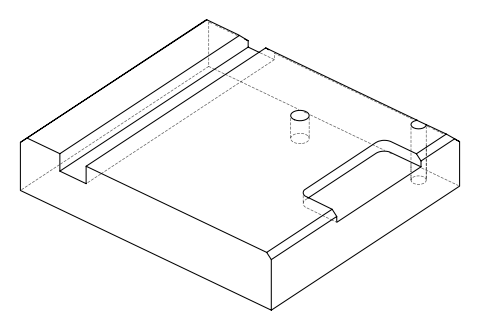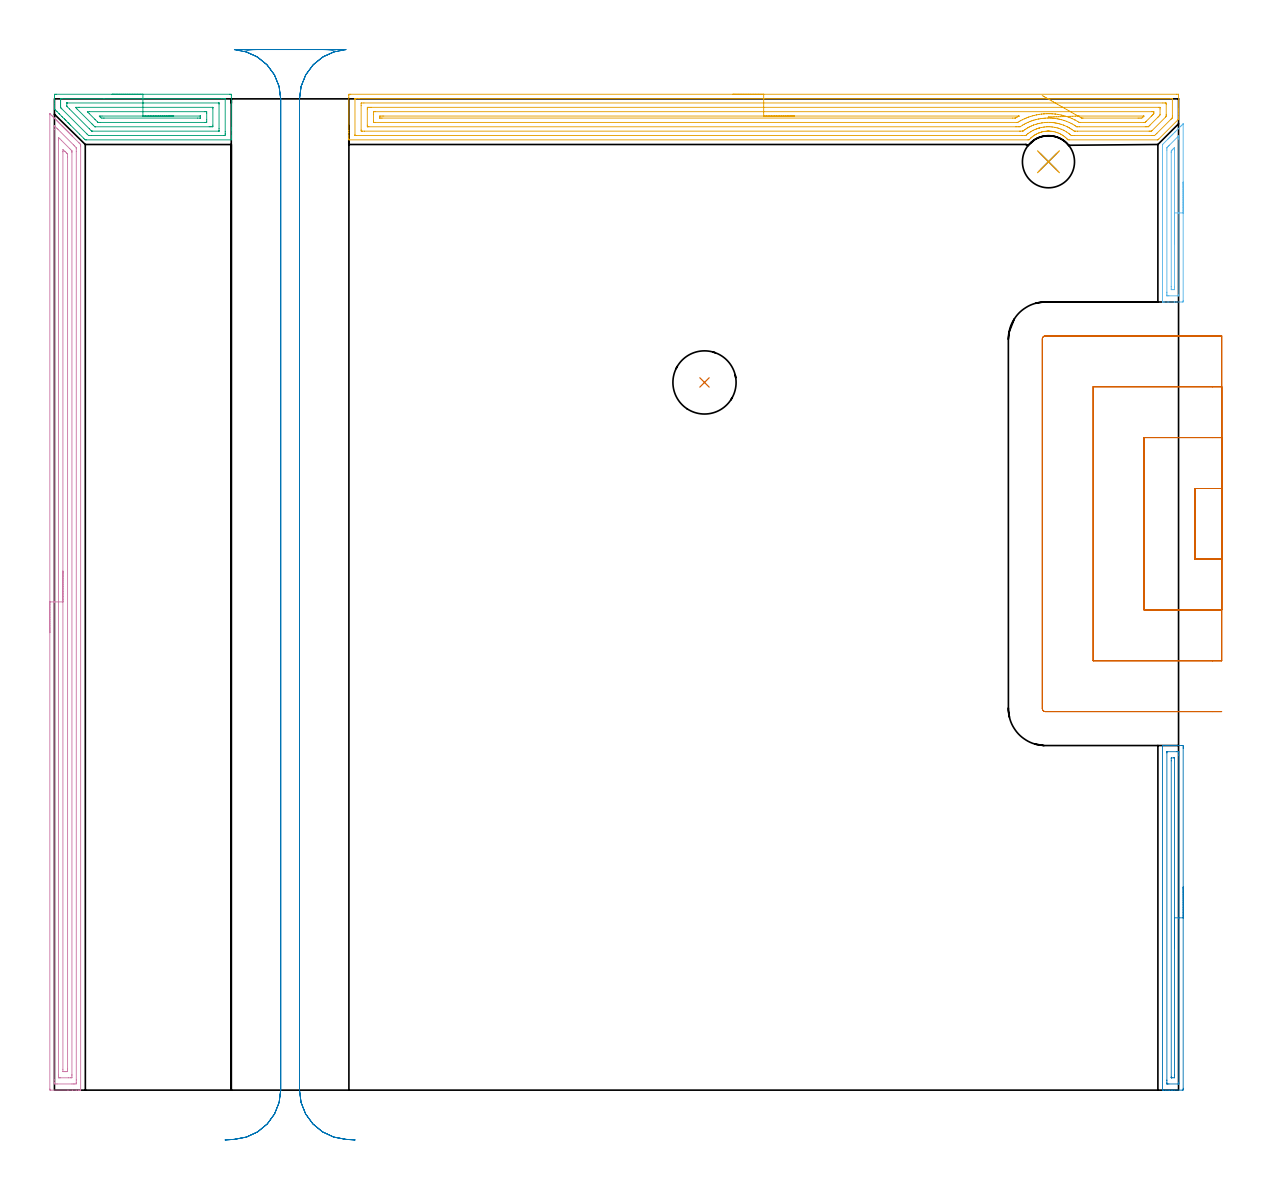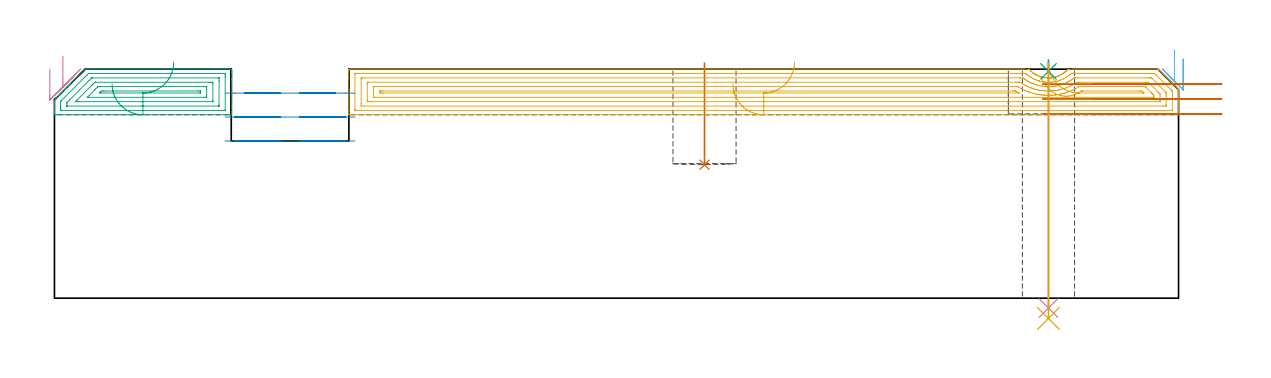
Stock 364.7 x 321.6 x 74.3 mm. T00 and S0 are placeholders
(PLAN: 11 operations, 6 tool changes, 42.1 min)
(1 INDEXABLE_INSERT_DRILL_BLIND_HOLE_FROM_SOLID | STEP1POCKET | NXT0302_012 | 0.13 min | 10138 mm3)
(2 AREA_MILL | FG_CHAMFER_SURFACE | UGT0205_001 | 2.86 min | 2604 mm3)
(3 AREA_MILL_1 | FG_CHAMFER_SURFACE_1 | UGT0205_001 | 2.8 min | 7072 mm3)
(4 AREA_MILL_2 | FG_CHAMFER_SURFACE_2 | UGT0205_001 | 10.2 min | 15508 mm3)
(5 AREA_MILL_3 | FG_CHAMFER_SURFACE_3 | UGT0205_001 | 13.09 min | 30272 mm3)
(6 AREA_MILL_4 | FG_CHAMFER_SURFACE_4 | UGT0205_001 | 1.49 min | 1295 mm3)
(7 MILL_SLOT | SLOT_PARTIAL_RECTANGULAR | UGT0201_105 | Follow Part, ap 5.5, ae 75% | 6.11 min | 114107 mm3)
(8 MILL_RECTANGULAR_SLOT | SLOT_RECTANGULAR | UGT0201_004 | Follow Part, ap 8, ae 75% | 4.72 min | 283943 mm3)
(9 SPOT_DRILL | STEP1HOLE | NXT0321_9005460120000 | 0.03 min | 2 mm3)
(10 DRILL_THROUGH_HOLE_INTO_CENTER | STEP1HOLE | NXT0301_065 | 0.32 min | 5129 mm3)
(11 DRILL_TO_ENLARGE_THROUGH_HOLE | STEP1HOLE | UGT0301_292 | 0.33 min | 11466 mm3)
(TOOL NXT0302_012 | Index. Insert Drill 20.5mm [880-D2050L25-03] | D20.5 PA176 FL62 Z2)
(TOOL UGT0205_001 | Chamfer Mill 20 x 3 x 45 deg. | D20 FL50 Z2)
(TOOL UGT0201_105 | End Mill 22 mm | D22 FL25 Z2)
(TOOL UGT0201_004 | End Mill 32 mm | D32 FL53 Z6)
(TOOL NXT0321_9005460120000 | NC Spot Drill, 142deg, 12mm, Carbide, Uncoated | D12 PA142 FL30 Z2)
(TOOL NXT0301_065 | Carbide Drill 9.4mm [860.1-0940-075A1-MM 2214] | D9.4 PA140 FL98 Z2)
(TOOL UGT0301_292 | Twist Drill 16.9 mm | D16.9 PA118 FL120 Z2)
(OP 1 INDEXABLE_INSERT_DRILL_BLIND_HOLE_FROM_SOLID)
G17 G21 G94 G90
T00 M6
G54
G17 G0 G90 X210.9 Y229.6 S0 M3
G43 Z84.3 H1
G94 G81 G98 Z43.3 F250. R76.3
G80
M5
M2
(OP 2 AREA_MILL)
G17 G21 G94 G90
T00 M6
G54
G17 G0 G90 X366.2 Y65.9 S1061 M3
G43 Z84.3 H0
Z77.6
G94 G1 Y65.862 Z76.728 F250.
Y65.748 Z75.864
Y65.559 Z75.012
Y65.297 Z74.18
Y64.963 Z73.374
Y64.56 Z72.6
Y64.092 Z71.864
Y63.56 Z71.172
Y62.971 Z70.529
Y62.328 Z69.94
Y61.636 Z69.409
Y60.9 Z68.94
Y60.126 Z68.537
Y59.32 Z68.203
Y58.488 Z67.941
Y57.636 Z67.752
Y56.772 Z67.638
Y55.9 Z67.6
Y0.599
X366.198 Y0.291
X366.193 Y0.01 Z67.603
X365.898 Y0. Z67.899
X363.285 Z70.509
X362.712 Z71.085
X362.415 Z71.382
X361.842 Z71.955
X361.544 Z72.252
X360.948 Z72.851
X360.398 Z73.402
X359.802 Z73.997
X359.707 Z74.092
X359.603 Y0.001 Z74.189
X359.564 Y0.002 Z74.227
X359.503 Y0.01 Z74.288
X359.5 Y0.153 Z74.3
Y111.647
X359.502 Y111.79 Z74.288
X359.602 Y111.798 Z74.19
X359.707 Y111.8 Z74.092
X360.398 Z73.401
X360.948 Z72.851
X361.544 Z72.252
X361.842 Z71.955
X362.415 Z71.382
X362.712 Z71.085
X363.285 Z70.509
X363.87 Z69.926
X365.611 Z68.185
X365.898 Y111.797 Z67.899
X366.193 Y111.79 Z67.603
X366.198 Y111.509 Z67.6
X366.2 Y111.201
Y110.892
Y55.9
X364.786 Z69.014
X364.785 Y2.382 Z69.015
X364.783 Y2.06 Z69.017
X364.781 Y2.021 Z69.019
X364.779 Y2.01 Z69.021
X364.753 Y2.007 Z69.047
X364.654 Y2.003 Z69.146
X364.529 Y2. Z69.271
X361.544 Z72.256
X361.044 Y2.002 Z72.756
X360.945 Y2.007 Z72.855
X360.927 Y2.009 Z72.873
X360.921 Y2.041 Z72.879
X360.918 Y2.132 Z72.882
X360.916 Y2.382 Z72.884
X360.914 Y3.027 Z72.886
Y3.274
X360.915 Y109.418 Z72.885
X360.917 Y109.74 Z72.883
X360.919 Y109.779 Z72.881
X360.921 Y109.79 Z72.879
X360.947 Y109.793 Z72.853
X361.046 Y109.797 Z72.754
X361.171 Y109.8 Z72.629
X364.156 Z69.644
X364.655 Y109.798 Z69.145
X364.755 Y109.793 Z69.045
X364.773 Y109.791 Z69.027
X364.779 Y109.759 Z69.021
X364.782 Y109.668 Z69.018
X364.784 Y109.418 Z69.016
X364.786 Y108.773 Z69.014
Y108.526
Y55.9
X363.371 Z70.429
Y4.97
X363.368 Y4.166 Z70.432
X363.366 Y4.084 Z70.434
X363.36 Y4.01 Z70.44
X363.285 Y4.008 Z70.515
X362.576 Y4.001 Z71.224
X362.415 Z71.385
X362.361 Y4.002 Z71.439
X362.342 Y4.006 Z71.458
X362.336 Y4.009 Z71.464
X362.334 Y4.021 Z71.466
X362.33 Y4.078 Z71.47
X362.329 Y4.166 Z71.471
Y4.255 Z71.472
Y106.83 Z71.471
X362.332 Y107.634 Z71.468
X362.334 Y107.716 Z71.466
X362.34 Y107.79 Z71.46
X362.415 Y107.792 Z71.385
X363.124 Y107.799 Z70.676
X363.285 Z70.515
X363.339 Y107.798 Z70.461
X363.358 Y107.794 Z70.442
X363.364 Y107.791 Z70.436
X363.366 Y107.779 Z70.434
X363.37 Y107.722 Z70.43
X363.371 Y107.634 Z70.429
X363.372 Y107.545 Z70.428
X363.371 Y55.9 Z70.429
Y55.028 Z70.467
Y54.164 Z70.58
Y53.312 Z70.769
Y52.48 Z71.032
Y51.674 Z71.365
Y50.9 Z71.768
Y50.164 Z72.237
Y49.472 Z72.768
Y48.829 Z73.357
Y48.24 Z74.001
Y47.708 Z74.693
Y47.24 Z75.429
Y46.837 Z76.202
Y46.503 Z77.008
Y46.241 Z77.84
Y46.052 Z78.692
Y45.938 Z79.557
Y45.9 Z80.429
G0 Z84.3
M5
M2
(OP 3 AREA_MILL_1)
G17 G21 G94 G90
T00 M6
G54
G17 G0 G90 X18.7 Y323.1 S1061 M3
G43 Z84.3 H0
Z69.5
G94 G1 X18.738 Z68.628 F250.
X18.852 Z67.763
X19.041 Z66.912
X19.303 Z66.08
X19.637 Z65.274
X20.04 Z64.5
X20.508 Z63.764
X21.04 Z63.072
X21.629 Z62.429
X22.272 Z61.839
X22.964 Z61.308
X23.7 Z60.84
X24.474 Z60.437
X25.28 Z60.103
X26.112 Z59.841
X26.964 Z59.652
X27.828 Z59.538
X28.7 Z59.5
X56.8
X57.189 Y323.097 Z59.502
X57.39 Y323.092 Z59.505
X57.395 Y322.714 Z59.883
X57.4 Y322.124 Z60.473
Y312.193 Z70.402
Y311.619 Z70.978
Y311.316 Z71.281
Y309.563 Z73.032
Y308.957 Z73.642
Y308.566 Z74.033
X57.398 Y308.431 Z74.161
X57.39 Y308.302 Z74.288
X57.246 Y308.3 Z74.3
X10.413
X10.005 Z74.285
X9.86 Y308.439 Z74.158
X9.521 Y308.778 Z73.82
X8.152 Y310.147 Z72.45
X5.228 Y313.07 Z69.527
X4.873 Y313.427 Z69.173
X4.702 Y313.598 Z69.002
X4.466 Y313.834 Z68.765
X4.352 Y313.946 Z68.65
X3.778 Y314.522 Z68.078
X3.574 Y314.725 Z67.872
X3.475 Y314.823 Z67.773
X3.276 Y315.023 Z67.576
X3.205 Y315.095 Z67.505
X2.598 Y315.7 Z66.896
X2.371 Y315.929 Z66.671
X1.722 Y316.577 Z66.02
X1.537 Y316.763 Z65.837
X1.492 Y316.808 Z65.792
X0.845 Y317.454 Z65.143
X0.703 Y317.597 Z65.003
X0.345 Y317.955 Z64.645
X0.154 Y318.148 Z64.452
X0.01 Y318.301 Z64.297
X0.007 Y318.33 Z64.269
X0. Y318.936 Z63.664
Y319.479 Z63.121
Y320.084 Z62.512
Y321.263 Z61.334
Y321.837 Z60.757
Y322.427 Z60.168
X0.003 Y322.714 Z59.881
X0.01 Y323.091 Z59.504
X0.211 Y323.096 Z59.501
X0.6 Y323.1 Z59.5
X28.7
Y321.686 Z60.914
X54.278
X55.016 Y321.685 Z60.915
X55.172 Y321.683 Z60.917
X55.359 Y321.679 Z60.921
X55.391 Y321.673 Z60.927
X55.395 Y321.648 Z60.952
X55.397 Y321.622 Z60.978
X55.4 Y321.46 Z61.14
Y310.939 Z71.661
X55.397 Y310.439 Z72.161
X55.392 Y310.069 Z72.531
X55.375 Y309.721 Z72.879
X55.016 Y309.716 Z72.884
X54.861 Y309.715 Z72.885
X12.043 Y309.714 Z72.886
X11.305 Y309.716 Z72.884
X11.147 Y309.718 Z72.882
X11.064 Y309.721 Z72.879
X10.751 Y310.011 Z72.589
X10.521 Y310.232 Z72.368
X10.413 Y310.337 Z72.263
X2.384 Y318.366 Z64.234
X2.173 Y318.58 Z64.02
X2.071 Y318.687 Z63.913
X2.022 Y318.74 Z63.86
X2.01 Y318.83 Z63.77
X2.005 Y319.207 Z63.393
X2.001 Y319.584 Z63.016
X2. Y320.084 Z62.516
Y320.461 Z62.139
X2.003 Y320.961 Z61.639
X2.008 Y321.331 Z61.269
X2.025 Y321.679 Z60.921
X2.384 Y321.684 Z60.916
X2.539 Y321.685 Z60.915
X16.065 Y321.686 Z60.914
X28.7
Y320.272 Z62.328
X53.295 Y320.271 Z62.329
X53.346 Y320.27 Z62.33
X53.379 Y320.267 Z62.333
X53.39 Y320.265 Z62.335
X53.392 Y320.249 Z62.351
X53.397 Y320.084 Z62.516
X53.4 Y319.919 Z62.681
Y312.028 Z70.572
X53.397 Y311.316 Z71.284
X53.395 Y311.156 Z71.444
X53.389 Y311.135 Z71.465
X53.374 Y311.133 Z71.467
X53.327 Y311.13 Z71.47
X53.232 Y311.129 Z71.471
X12.387
X12.197 Y311.13 Z71.47
X12.134 Y311.132 Z71.468
X12.087 Y311.135 Z71.465
X12.046 Y311.165 Z71.435
X11.89 Y311.316 Z71.284
X11.305 Y311.895 Z70.705
X4.87 Y318.33 Z64.27
X4.168 Y319.039 Z63.561
X4.01 Y319.207 Z63.393
X4.004 Y319.368 Z63.232
X4.003 Y320.084 Z62.516
X4.005 Y320.244 Z62.356
X4.011 Y320.265 Z62.335
X4.026 Y320.267 Z62.333
X4.073 Y320.27 Z62.33
X4.168 Y320.271 Z62.329
X28.7 Y320.272 Z62.328
Y318.857 Z63.743
X51.275
X51.345 Y318.856 Z63.744
X51.376 Y318.853 Z63.747
X51.389 Y318.851 Z63.749
X51.391 Y318.835 Z63.765
X51.396 Y318.744 Z63.856
X51.4 Y318.377 Z64.223
X51.399 Y313.07 Z69.53
X51.393 Y312.655 Z69.945
X51.39 Y312.557 Z70.043
X51.27 Y312.55 Z70.05
X51.088 Y312.546 Z70.054
X50.556 Y312.543 Z70.057
X50.2
X13.357
X13.223 Y312.544 Z70.056
X13.157 Y312.547 Z70.053
X13.126 Y312.549 Z70.051
X13.089 Y312.568 Z70.032
X12.581 Y313.07 Z69.53
X12.197 Y313.452 Z69.148
X7.319 Y318.33 Z64.27
X6.844 Y318.809 Z63.791
X6.814 Y318.845 Z63.755
X6.844 Y318.85 Z63.75
X7.203 Y318.854 Z63.746
X7.737 Y318.857 Z63.743
X8.092
X28.7
Y317.443 Z65.157
X48.771
X49.213 Y317.442 Z65.158
X49.321 Y317.44 Z65.16
X49.373 Y317.437 Z65.163
X49.39 Y317.435 Z65.165
X49.392 Y317.417 Z65.183
X49.396 Y317.309 Z65.291
X49.4 Y316.836 Z65.764
Y314.823 Z67.777
X49.398 Y314.207 Z68.393
X49.392 Y314. Z68.6
X49.39 Y313.968 Z68.632
X49.375 Y313.964 Z68.636
X49.322 Y313.961 Z68.639
X49.212 Y313.959 Z68.641
X48.771 Y313.957 Z68.643
X14.873
X14.422 Y313.959 Z68.641
X14.202 Y313.962 Z68.638
X14.151 Y313.964 Z68.636
X14.091 Y314.018 Z68.582
X13.981 Y314.12 Z68.48
X13.275 Y314.823 Z67.777
X13.089 Y315.009 Z67.591
X11.305 Y316.794 Z65.806
X10.791 Y317.317 Z65.283
X10.675 Y317.436 Z65.164
X11.315 Y317.443 Z65.157
X28.7
Y316.029 Z66.571
X46.987
X47.322 Y316.027 Z66.573
X47.366 Y316.025 Z66.575
X47.384 Y316.023 Z66.577
X47.39 Y316.014 Z66.586
X47.395 Y315.943 Z66.657
X47.398 Y315.835 Z66.765
X47.399 Y315.7 Z66.9
X47.396 Y315.497 Z67.103
X47.392 Y315.397 Z67.203
X47.389 Y315.378 Z67.222
X47.369 Y315.376 Z67.224
X47.32 Y315.373 Z67.227
X46.987 Y315.372 Z67.228
X46.43 Y315.371 Z67.229
X16.099 Y315.372 Z67.228
X15.765 Y315.374 Z67.226
X15.201 Y315.378 Z67.222
X14.873 Y315.676 Z66.924
X14.85 Y315.7 Z66.9
X14.546 Y316.022 Z66.578
X14.873 Y316.025 Z66.575
X15.431 Y316.028 Z66.572
X28.7 Y316.029 Z66.571
X29.572 Z66.609
X30.436 Z66.723
X31.288 Z66.912
X32.12 Z67.174
X32.926 Z67.508
X33.7 Z67.911
X34.436 Z68.379
X35.128 Z68.911
X35.771 Z69.5
X36.36 Z70.143
X36.892 Z70.835
X37.36 Z71.571
X37.763 Z72.345
X38.097 Z73.151
X38.359 Z73.983
X38.548 Z74.835
X38.662 Z75.699
X38.7 Z76.571
G0 Z84.3
M5
M2
(OP 4 AREA_MILL_2)
G17 G21 G94 G90
T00 M6
G54
G17 G0 G90 X-1.5 Y148.4 S1061 M3
G43 Z84.3 H0
Z74.3
G94 G1 Y148.438 Z73.428 F250.
Y148.552 Z72.564
Y148.741 Z71.712
Y149.003 Z70.88
Y149.337 Z70.074
Y149.74 Z69.3
Y150.208 Z68.564
Y150.74 Z67.872
Y151.329 Z67.229
Y151.972 Z66.64
Y152.664 Z66.108
Y153.4 Z65.64
Y154.174 Z65.237
Y154.98 Z64.903
Y155.812 Z64.641
Y156.663 Z64.452
Y157.528 Z64.338
Y158.4 Z64.3
Y316.547
X-1.495 Y316.77 Z64.303
X-1.493 Y316.782 Z64.305
X-1.469 Y316.77 Z64.329
X-1.416 Y316.716 Z64.383
X-1.151 Y316.451 Z64.649
X-0.944 Y316.246 Z64.852
X-0.874 Y316.174 Z64.925
X-0.72 Y316.02 Z65.079
X-0.648 Y315.95 Z65.148
X-0.576 Y315.876 Z65.223
X-0.425 Y315.725 Z65.374
X-0.352 Y315.654 Z65.444
X-0.278 Y315.578 Z65.521
X-0.13 Y315.431 Z65.669
X-0.056 Y315.357 Z65.741
X0.02 Y315.28 Z65.819
X0.164 Y315.136 Z65.963
X0.241 Y315.061 Z66.037
X0.318 Y314.982 Z66.117
X0.459 Y314.841 Z66.258
X0.537 Y314.765 Z66.333
X0.616 Y314.684 Z66.415
X0.754 Y314.547 Z66.553
X0.833 Y314.468 Z66.63
X0.914 Y314.386 Z66.713
X1.048 Y314.252 Z66.847
X1.13 Y314.172 Z66.926
X1.212 Y314.088 Z67.011
X1.343 Y313.957 Z67.142
X1.426 Y313.876 Z67.222
X1.51 Y313.79 Z67.309
X1.638 Y313.663 Z67.437
X1.722 Y313.58 Z67.518
X1.808 Y313.492 Z67.607
X1.932 Y313.368 Z67.731
X2.019 Y313.283 Z67.815
X2.106 Y313.194 Z67.905
X2.227 Y313.073 Z68.026
X2.315 Y312.987 Z68.111
X2.404 Y312.896 Z68.203
X2.521 Y312.779 Z68.321
X2.611 Y312.691 Z68.407
X2.702 Y312.599 Z68.501
X2.816 Y312.484 Z68.615
X2.907 Y312.394 Z68.703
X3. Y312.301 Z68.799
X3.111 Y312.189 Z68.91
X3.204 Y312.098 Z69.
X3.298 Y312.003 Z69.097
X3.405 Y311.895 Z69.205
X3.5 Y311.802 Z69.296
X3.596 Y311.705 Z69.395
X3.7 Y311.6 Z69.5
X3.796 Y311.506 Z69.592
X3.894 Y311.407 Z69.693
X3.995 Y311.305 Z69.794
X4.093 Y311.209 Z69.889
X4.192 Y311.109 Z69.991
X4.289 Y311.011 Z70.089
X4.389 Y310.913 Z70.185
X4.489 Y310.811 Z70.289
X4.584 Y310.716 Z70.384
X4.685 Y310.617 Z70.481
X4.787 Y310.513 Z70.587
X4.879 Y310.421 Z70.678
X4.981 Y310.32 Z70.778
X5.085 Y310.215 Z70.885
X5.173 Y310.127 Z70.973
X5.278 Y310.024 Z71.074
X5.383 Y309.917 Z71.183
X5.468 Y309.832 Z71.268
X5.574 Y309.728 Z71.37
X5.681 Y309.619 Z71.481
X5.763 Y309.537 Z71.562
X5.87 Y309.431 Z71.666
X7.944 Y307.357 Z73.741
X8.066 Y307.235 Z73.864
X8.389 Y306.912 Z74.187
X8.409 Y306.891 Z74.206
X8.506 Y306.787 Z74.293
X8.5 Y306.349 Z74.3
Y0.179
X8.497 Y0.01 Z74.288
X8.457 Y0.006 Z74.248
X8.055 Y0. Z73.855
X7.767 Z73.566
X7.056 Z72.851
X5.811 Z71.608
X4.389 Z70.184
X-1.211 Z64.586
X-1.492 Y0.01 Z64.306
X-1.499 Y0.29 Z64.299
Y0.304
X-1.5 Y158.4 Z64.3
X-0.086 Z65.714
Y311.705
X-0.084 Y312.599 Z65.716
X-0.083 Y312.626 Z65.717
X-0.056 Y312.894 Z65.744
X0.248 Y312.599 Z66.048
X0.833 Y312.017 Z66.633
X1.146 Y311.705 Z66.946
X6.167 Y306.683 Z71.967
X6.507 Y306.341 Z72.307
X7.056 Y305.783 Z72.856
X7.083 Y305.447 Z72.883
X7.084 Y305.418 Z72.884
X7.086 Y304.553 Z72.886
Y3.307
X7.084 Y2.414 Z72.884
Y2.385
X7.056 Y2.01 Z72.856
X6.576 Y2.002 Z72.376
X6.167 Y2.001 Z71.967
X5.689 Y2. Z71.489
X0.833 Y2.001 Z66.633
X0.353 Y2.002 Z66.153
X-0.056 Y2.01 Z65.744
X-0.083 Y2.414 Z65.717
X-0.085 Y2.443 Z65.715
X-0.086 Y3.307 Z65.714
Y158.4
X1.328 Z67.128
X1.329 Y308.129 Z67.129
X1.33 Y308.524 Z67.13
X1.334 Y309.023 Z67.134
X1.335 Y309.048 Z67.135
X1.37 Y309.023 Z67.17
X1.722 Y308.676 Z67.522
X2.272 Y308.129 Z68.072
X4.954 Y305.447 Z70.754
X5.278 Y305.122 Z71.078
X5.56 Y304.836 Z71.36
X5.63 Y304.763 Z71.43
X5.662 Y304.727 Z71.462
X5.664 Y304.684 Z71.464
X5.668 Y304.553 Z71.468
X5.671 Y304.158 Z71.471
Y5.095
X5.67 Y4.701 Z71.47
X5.667 Y4.201 Z71.467
X5.664 Y4.013 Z71.464
X5.474 Y4.004 Z71.274
X5.278 Y4.002 Z71.078
X4.589 Y4. Z70.389
X1.922 Z67.722
X1.722 Y4.001 Z67.522
X1.522 Y4.003 Z67.322
X1.389 Y4.007 Z67.189
X1.344 Y4.01 Z67.144
X1.335 Y4.025 Z67.135
X1.333 Y4.07 Z67.133
X1.331 Y4.201 Z67.131
X1.329 Y4.597 Z67.129
X1.328 Y5.095 Z67.128
Y158.4
X2.743 Z68.543
Y304.421
X2.744 Y304.553 Z68.544
X2.75 Y305.172 Z68.55
X3.396 Y304.553 Z69.196
X3.5 Y304.451 Z69.3
X3.895 Y304.056 Z69.695
X4.092 Y303.857 Z69.892
X4.19 Y303.754 Z69.99
X4.236 Y303.703 Z70.036
X4.25 Y303.659 Z70.05
X4.257 Y302.899 Z70.057
Y302.766
Y6.883
X4.253 Y6.126 Z70.053
X4.25 Y6.022 Z70.05
X4.158 Y6.01 Z69.958
X3.939 Y6.005 Z69.739
X3.489 Y6. Z69.289
X3.057 Y6.005 Z68.857
X2.842 Y6.01 Z68.642
X2.749 Y6.019 Z68.549
X2.748 Y6.09 Z68.548
X2.743 Y6.75 Z68.543
Y158.4
Y159.272 Z68.581
Y160.136 Z68.695
Y160.988 Z68.883
Y161.82 Z69.146
Y162.626 Z69.48
Y163.4 Z69.882
Y164.136 Z70.351
Y164.828 Z70.882
Y165.471 Z71.472
Y166.06 Z72.115
Y166.591 Z72.807
Y167.06 Z73.543
Y167.463 Z74.316
Y167.797 Z75.122
Y168.059 Z75.954
Y168.248 Z76.806
Y168.362 Z77.671
Y168.4 Z78.543
G0 Z84.3
M5
M2
(OP 5 AREA_MILL_3)
G17 G21 G94 G90
T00 M6
G54
G17 G0 G90 X220.1 Y323.1 S1061 M3
G43 Z84.3 H0
Z69.5
G94 G1 X220.138 Z68.628 F250.
X220.252 Z67.763
X220.441 Z66.912
X220.703 Z66.08
X221.037 Z65.274
X221.44 Z64.5
X221.908 Z63.764
X222.44 Z63.072
X223.029 Z62.429
X223.672 Z61.839
X224.364 Z61.308
X225.1 Z60.84
X225.874 Z60.437
X226.68 Z60.103
X227.512 Z59.841
X228.364 Z59.652
X229.228 Z59.538
X230.1 Z59.5
X364.084
X364.589 Y323.095 Z59.503
X364.69 Y323.092 Z59.506
X364.7 Y322.986 Z59.611
Y318.33 Z64.264
Y317.787 Z64.81
Y317.454 Z65.143
Y316.91 Z65.687
Y316.577 Z66.018
Y315.911 Z66.689
Y315.489 Z67.11
X364.699 Y315.154 Z67.44
X364.69 Y314.998 Z67.594
X364.537 Y314.837 Z67.762
X364.533 Y314.833 Z67.767
X358.278 Y308.577 Z74.021
X358.113 Y308.413 Z74.185
X357.995 Y308.303 Z74.289
X357.831 Y308.3 Z74.3
X329.248
X328.836 Z74.285
X328.737 Y308.395 Z74.197
X328.699 Y308.433 Z74.162
X328.504 Y308.632 Z73.966
X328.451 Y308.686 Z73.913
X328.355 Y308.783 Z73.815
X328.288 Y308.851 Z73.747
X328.038 Y309.075 Z73.523
X327.78 Y309.291 Z73.308
X327.395 Y309.58 Z73.018
X326.954 Y309.87 Z72.728
X326.502 Y310.138 Z72.46
X326.418 Y310.183 Z72.415
X326.017 Y310.374 Z72.225
X325.61 Y310.548 Z72.048
X325.165 Y310.71 Z71.888
X324.717 Y310.847 Z71.752
X324.272 Y310.954 Z71.644
X323.825 Y311.041 Z71.558
X323.601 Y311.076 Z71.523
X323.267 Y311.11 Z71.49
X322.932 Y311.135 Z71.464
X322.709 Y311.143 Z71.453
X322.69 Z71.452
X322.518 Y311.144 Z71.45
X322.45 Y311.146 Z71.452
X322.44 Z71.453
X322.318 Y311.147 Z71.451
X322.238 Y311.14 Z71.452
X322.102 Y311.131 Z71.459
X322.039 Y311.128 Z71.465
X321.822 Y311.112 Z71.486
X321.399 Y311.075 Z71.522
X321.209 Y311.044 Z71.552
X321.147 Y311.035 Z71.563
X321.103 Y311.028 Z71.572
X320.699 Y310.949 Z71.651
X320.316 Y310.853 Z71.744
X320.254 Y310.839 Z71.759
X319.806 Y310.7 Z71.898
X319.553 Y310.607 Z71.99
X319.422 Y310.559 Z72.037
X319.361 Y310.537 Z72.061
X318.969 Y310.367 Z72.229
X318.582 Y310.184 Z72.416
X318.469 Y310.123 Z72.477
X318.083 Y309.891 Z72.708
X318.018 Y309.852 Z72.746
X317.576 Y309.56 Z73.039
X317.242 Y309.305 Z73.295
X317.224 Y309.291 Z73.308
X316.866 Y308.978 Z73.619
X316.743 Y308.872 Z73.727
X316.684 Y308.821 Z73.779
X316.265 Y308.397 Z74.2
X316.167 Y308.305 Z74.291
X315.85 Y308.3 Z74.3
X95.67
X95.51 Y308.302 Z74.288
X95.503 Y308.444 Z74.148
X95.5 Y308.593 Z74.006
Y308.896 Z73.703
Y309.563 Z73.032
Y310.772 Z71.824
Y311.316 Z71.278
Y322.11 Z60.488
X95.505 Y322.714 Z59.883
X95.51 Y323.093 Z59.505
X95.727 Y323.096 Z59.502
X96.116 Y323.1 Z59.5
X230.1
Y321.686 Z60.914
X362.297 Y321.685 Z60.915
X362.453 Y321.684 Z60.916
X362.65 Y321.68 Z60.92
X362.69 Y321.678 Z60.922
X362.695 Y321.65 Z60.95
X362.697 Y321.619 Z60.981
X362.7 Y321.443 Z61.157
Y316.182 Z66.418
X362.696 Y315.7 Z66.9
X362.692 Y315.503 Z67.097
X362.69 Y315.455 Z67.145
X362.667 Y315.426 Z67.174
X362.624 Y315.379 Z67.221
X362.297 Y315.047 Z67.553
X362.184 Y314.934 Z67.666
X357.688 Y310.439 Z72.161
X357.311 Y310.073 Z72.527
X356.938 Y309.721 Z72.879
X356.779 Y309.719 Z72.881
X356.045 Y309.715 Z72.885
X355.89 Y309.714 Z72.886
X330.88
X330.141 Y309.716 Z72.884
X329.983 Y309.718 Z72.882
X329.899 Y309.721 Z72.879
X329.653 Y309.92 Z72.68
X329.41 Y310.115 Z72.485
X329.248 Y310.244 Z72.356
X328.985 Y310.439 Z72.161
X328.355 Y310.872 Z71.728
X327.6 Y311.316 Z71.284
X327.461 Y311.388 Z71.212
X327.315 Y311.46 Z71.14
X326.568 Y311.783 Z70.817
X325.824 Y312.046 Z70.554
X325.675 Y312.092 Z70.508
X325.322 Y312.193 Z70.407
X324.782 Y312.315 Z70.285
X324.624 Y312.348 Z70.252
X323.889 Y312.469 Z70.131
X323.575 Y312.5 Z70.1
X322.995 Y312.542 Z70.058
X322.629 Y312.553 Z70.047
X322.102 Y312.548 Z70.052
X321.763 Y312.526 Z70.074
X321.209 Y312.477 Z70.123
X320.95 Y312.447 Z70.153
X320.316 Y312.335 Z70.265
X320.195 Y312.311 Z70.289
X319.673 Y312.193 Z70.407
X319.475 Y312.141 Z70.459
X319.452 Y312.135 Z70.465
X319.422 Y312.125 Z70.475
X318.806 Y311.921 Z70.679
X318.689 Y311.88 Z70.72
X318.529 Y311.819 Z70.781
X318.167 Y311.671 Z70.929
X317.636 Y311.435 Z71.165
X317.555 Y311.396 Z71.204
X317.398 Y311.316 Z71.284
X316.985 Y311.078 Z71.522
X316.743 Y310.933 Z71.667
X316.441 Y310.736 Z71.864
X316.008 Y310.439 Z72.161
X315.917 Y310.374 Z72.226
X315.892 Y310.355 Z72.245
X315.85 Y310.321 Z72.279
X315.432 Y309.972 Z72.628
X315.263 Y309.832 Z72.768
X315.135 Y309.727 Z72.873
X314.956 Y309.72 Z72.88
X314.799 Y309.717 Z72.883
X314.063 Y309.714 Z72.886
X313.909
X97.903 Y309.715 Z72.885
X97.747 Y309.716 Z72.884
X97.55 Y309.72 Z72.88
X97.51 Y309.722 Z72.878
X97.505 Y309.75 Z72.85
X97.503 Y309.781 Z72.819
X97.5 Y309.958 Z72.642
Y321.356 Z61.244
X97.502 Y321.488 Z61.112
X97.505 Y321.593 Z61.007
X97.51 Y321.662 Z60.938
X97.518 Y321.679 Z60.921
X97.534 Y321.68 Z60.92
X97.903 Y321.685 Z60.915
X98.057 Y321.686 Z60.914
X98.796
X230.1
Y320.272 Z62.328
X359.618 Y320.271 Z62.329
X360.322 Y320.27 Z62.33
X360.511 Y320.267 Z62.333
X360.69 Y320.263 Z62.337
X360.695 Y320.084 Z62.516
X360.699 Y319.899 Z62.701
Y316.577 Z66.023
X360.698 Y316.393 Z66.207
X360.691 Y316.206 Z66.394
X360.677 Y315.888 Z66.712
X360.511 Y315.71 Z66.89
X360.506 Y315.705 Z66.895
X356.081 Y311.28 Z71.32
X356.045 Y311.245 Z71.355
X355.947 Y311.158 Z71.442
X355.909 Y311.135 Z71.465
X355.869 Y311.134 Z71.466
X355.694 Y311.131 Z71.469
X355.342 Y311.129 Z71.471
X355.151 Y311.128 Z71.472
X331.928 Y311.129 Z71.471
X331.224 Y311.13 Z71.47
X331.034 Y311.132 Z71.468
X330.847 Y311.135 Z71.465
X330.583 Y311.316 Z71.284
X330.141 Y311.62 Z70.98
X329.794 Y311.854 Z70.746
X329.252 Y312.193 Z70.407
X329.242 Y312.199 Z70.401
X328.834 Y312.429 Z70.171
X328.617 Y312.537 Z70.063
X328.355 Y312.662 Z69.938
X327.484 Y313.048 Z69.552
X327.461 Y313.056 Z69.544
X327.423 Y313.07 Z69.53
X326.568 Y313.356 Z69.244
X326.153 Y313.477 Z69.123
X325.675 Y313.596 Z69.004
X325.364 Y313.668 Z68.932
X324.991 Y313.741 Z68.859
X324.782 Y313.776 Z68.824
X324.385 Y313.839 Z68.761
X323.939 Y313.897 Z68.703
X323.889 Y313.902 Z68.698
X323.332 Y313.946 Z68.654
X322.995 Y313.964 Z68.636
X322.977 Y313.965 Z68.635
X322.102 Y313.968 Z68.632
X322.08
X321.668 Y313.946 Z68.654
X321.245 Y313.912 Z68.688
X321.209 Y313.908 Z68.692
X320.448 Y313.816 Z68.784
X320.316 Y313.794 Z68.806
X319.694 Y313.68 Z68.92
X319.422 Y313.619 Z68.981
X318.973 Y313.511 Z69.089
X318.529 Y313.385 Z69.215
X318.288 Y313.307 Z69.293
X317.636 Y313.091 Z69.509
X317.62 Y313.085 Z69.515
X317.579 Y313.07 Z69.53
X316.997 Y312.82 Z69.78
X316.743 Y312.707 Z69.893
X316.389 Y312.54 Z70.06
X316.176 Y312.434 Z70.166
X315.85 Y312.256 Z70.344
X315.809 Y312.233 Z70.367
X315.742 Y312.193 Z70.407
X315.263 Y311.892 Z70.708
X314.956 Y311.69 Z70.91
X314.735 Y311.534 Z71.066
X314.434 Y311.316 Z71.284
X314.222 Y311.16 Z71.44
X314.196 Y311.142 Z71.458
X314.157 Y311.135 Z71.465
X314.063 Y311.134 Z71.466
X313.361 Y311.129 Z71.471
X313.17
X100.582
X99.878 Y311.13 Z71.47
X99.689 Y311.133 Z71.467
X99.51 Y311.137 Z71.463
X99.505 Y311.316 Z71.284
X99.501 Y311.501 Z71.099
X99.5 Y319.392 Z63.208
X99.505 Y320.084 Z62.516
X99.507 Y320.263 Z62.337
X99.689 Y320.265 Z62.335
X100.392 Y320.271 Z62.329
X230.1 Y320.272 Z62.328
Y318.857 Z63.743
X358.188
X358.561 Y318.854 Z63.746
X358.628 Y318.852 Z63.748
X358.69 Y318.848 Z63.752
X358.692 Y318.754 Z63.846
X358.7 Y318.354 Z64.246
X358.699 Y316.577 Z66.023
X358.69 Y316.366 Z66.234
X358.559 Y316.219 Z66.381
X358.382 Y316.036 Z66.564
X358.051 Y315.7 Z66.9
X357.942 Y315.591 Z67.009
X355.421 Y313.07 Z69.53
X355.287 Y312.936 Z69.664
X355.151 Y312.802 Z69.798
X354.939 Y312.6 Z70.
X354.879 Y312.55 Z70.05
X354.79 Y312.547 Z70.053
X354.258 Y312.544 Z70.056
X353.902 Y312.543 Z70.057
X332.464
X331.928 Y312.545 Z70.055
X331.75 Y312.548 Z70.052
X331.708 Y312.55 Z70.05
X331.651 Y312.568 Z70.032
X331.327 Y312.783 Z69.817
X331.034 Y312.97 Z69.63
X330.872 Y313.07 Z69.53
X330.141 Y313.5 Z69.1
X329.83 Y313.663 Z68.937
X329.257 Y313.938 Z68.662
X329.237 Y313.946 Z68.654
X328.355 Y314.314 Z68.286
X327.77 Y314.52 Z68.08
X327.461 Y314.621 Z67.979
X326.79 Y314.823 Z67.777
X326.568 Y314.88 Z67.72
X326.492 Y314.898 Z67.702
X326.023 Y315.003 Z67.597
X325.675 Y315.073 Z67.527
X325.361 Y315.131 Z67.469
X324.782 Y315.225 Z67.375
X324.315 Y315.282 Z67.318
X323.889 Y315.319 Z67.281
X323.345 Y315.357 Z67.243
X322.995 Y315.372 Z67.228
X322.431 Y315.377 Z67.223
X322.102 Y315.376 Z67.224
X321.563 Y315.352 Z67.248
X321.209 Y315.326 Z67.274
X320.742 Y315.282 Z67.318
X320.316 Y315.233 Z67.367
X319.947 Y315.185 Z67.415
X319.422 Y315.092 Z67.508
X319.193 Y315.049 Z67.551
X318.529 Y314.904 Z67.696
X318.463 Y314.888 Z67.712
X318.206 Y314.823 Z67.777
X317.767 Y314.695 Z67.905
X317.636 Y314.654 Z67.946
X317.1 Y314.473 Z68.127
X316.743 Y314.349 Z68.251
X316.45 Y314.234 Z68.366
X315.85 Y313.987 Z68.613
X315.821 Y313.975 Z68.625
X315.758 Y313.946 Z68.654
X315.22 Y313.688 Z68.912
X314.956 Y313.555 Z69.045
X314.643 Y313.377 Z69.223
X314.117 Y313.07 Z69.53
X314.084 Y313.05 Z69.55
X313.401 Y312.609 Z69.991
X313.3 Y312.55 Z70.05
X313.17 Y312.548 Z70.052
X312.812 Y312.544 Z70.056
X312.277 Y312.543 Z70.057
X311.92
X102.012
X101.639 Y312.546 Z70.054
X101.572 Y312.548 Z70.052
X101.51 Y312.552 Z70.048
X101.508 Y312.646 Z69.954
X101.5 Y313.046 Z69.554
X101.501 Y318.33 Z64.27
X101.51 Y318.756 Z63.844
X101.519 Y318.851 Z63.749
X101.653 Y318.854 Z63.746
X101.833 Y318.856 Z63.744
X102.369 Y318.857 Z63.743
X102.725
X230.1
Y317.443 Z65.157
X356.055
X356.487 Y317.436 Z65.164
X356.69 Y317.432 Z65.168
X356.691 Y317.315 Z65.285
X356.694 Y316.816 Z65.784
X356.468 Y316.577 Z66.023
X356.262 Y316.363 Z66.237
X356.045 Y316.143 Z66.457
X355.821 Y315.919 Z66.681
X354.258 Y314.356 Z68.244
X354.051 Y314.15 Z68.45
X353.952 Y314.053 Z68.547
X353.889 Y313.995 Z68.605
X353.856 Y313.965 Z68.635
X353.354 Y313.957 Z68.643
X332.81
X332.59 Y313.961 Z68.639
X332.483 Y313.964 Z68.636
X332.317 Y314.061 Z68.539
X331.928 Y314.287 Z68.313
X331.084 Y314.774 Z67.826
X331.034 Y314.8 Z67.8
X330.988 Y314.823 Z67.777
X330.141 Y315.204 Z67.396
X329.447 Y315.505 Z67.095
X329.248 Y315.58 Z67.02
X328.915 Y315.7 Z66.9
X328.355 Y315.887 Z66.713
X328.073 Y315.976 Z66.624
X327.461 Y316.15 Z66.45
X326.848 Y316.302 Z66.298
X326.568 Y316.364 Z66.236
X325.725 Y316.527 Z66.073
X325.675 Y316.536 Z66.064
X325.429 Y316.577 Z66.023
X324.782 Y316.665 Z65.935
X324.679 Y316.678 Z65.922
X324.587 Y316.686 Z65.914
X323.889 Y316.744 Z65.856
X323.704 Y316.758 Z65.842
X323.57 Y316.765 Z65.835
X322.995 Y316.787 Z65.813
X322.775 Y316.793 Z65.807
X322.636 Y316.794 Z65.806
X322.102 Y316.791 Z65.809
X321.887 Y316.787 Z65.813
X321.747 Y316.782 Z65.818
X321.209 Y316.751 Z65.849
X321.042 Y316.74 Z65.86
X320.92 Y316.73 Z65.87
X320.316 Y316.67 Z65.93
X320.23 Y316.661 Z65.939
X319.54 Y316.577 Z66.023
X319.439 Y316.56 Z66.04
X319.422 Y316.557 Z66.043
X318.69 Y316.419 Z66.181
X318.529 Y316.385 Z66.215
X317.964 Y316.255 Z66.345
X317.636 Y316.175 Z66.425
X317.257 Y316.072 Z66.528
X316.743 Y315.918 Z66.682
X316.575 Y315.865 Z66.735
X316.078 Y315.7 Z66.9
X315.91 Y315.641 Z66.959
X315.85 Y315.619 Z66.981
X315.276 Y315.386 Z67.214
X314.956 Y315.252 Z67.348
X314.655 Y315.119 Z67.481
X314.063 Y314.849 Z67.751
X314.045 Y314.841 Z67.759
X314.011 Y314.823 Z67.777
X313.473 Y314.526 Z68.074
X313.17 Y314.353 Z68.247
X312.663 Y314.058 Z68.542
X312.494 Y313.964 Z68.636
X312.277 Y313.957 Z68.643
X312.266
X104.145
X103.713 Y313.964 Z68.636
X103.51 Y313.968 Z68.632
X103.507 Y314.085 Z68.515
X103.501 Y314.589 Z68.011
Y316.577 Z66.023
X103.504 Y317.216 Z65.384
X103.51 Y317.428 Z65.172
X103.714 Y317.436 Z65.164
X104.166 Y317.443 Z65.157
X230.1
Y316.029 Z66.571
X312.835
X312.866 Y316.028 Z66.572
X312.903 Y316.025 Z66.575
X312.922 Y316.022 Z66.578
X312.917 Y316.017 Z66.583
X312.892 Y315.999 Z66.601
X312.277 Y315.668 Z66.932
X311.943 Y315.477 Z67.123
X311.826 Y315.411 Z67.189
X311.778 Y315.385 Z67.215
X311.712 Y315.377 Z67.223
X311.383 Y315.375 Z67.225
X310.825 Y315.372 Z67.228
X106.276 Y315.371 Z67.229
X105.942 Y315.373 Z67.227
X105.607 Y315.376 Z67.224
X105.52 Y315.378 Z67.222
X105.51 Y315.44 Z67.16
X105.505 Y315.556 Z67.044
X105.504 Y315.7 Z66.9
X105.507 Y315.917 Z66.683
X105.51 Y316.018 Z66.582
X105.614 Y316.022 Z66.578
X105.942 Y316.026 Z66.574
X106.5 Y316.029 Z66.571
X106.835
X230.1
X230.972 Z66.609
X231.836 Z66.723
X232.688 Z66.912
X233.52 Z67.174
X234.326 Z67.508
X235.1 Z67.911
X235.836 Z68.379
X236.528 Z68.911
X237.171 Z69.5
X237.76 Z70.143
X238.292 Z70.835
X238.76 Z71.571
X239.163 Z72.345
X239.497 Z73.151
X239.759 Z73.983
X239.948 Z74.835
X240.062 Z75.699
X240.1 Z76.571
G0 Z84.3
X322.436 Y315.693
Z76.913
G1 X322.444 Z76.041
X322.529 Y315.696 Z75.172
X322.688 Y315.701 Z74.315
X322.922 Y315.709 Z73.474
X323.228 Y315.72 Z72.657
X323.604 Y315.733 Z71.87
X324.047 Y315.748 Z71.119
X324.554 Y315.765 Z70.409
X325.12 Y315.785 Z69.746
X325.743 Y315.806 Z69.135
X326.416 Y315.829 Z68.581
X327.135 Y315.853 Z68.087
X327.894 Y315.879 Z67.658
X328.688 Y315.907 Z67.297
X329.51 Y315.935 Z67.006
X330.354 Y315.964 Z66.789
X331.214 Y315.993 Z66.645
X332.083 Y316.023 Z66.577
X332.151 Y316.025 Z66.575
X332.486 Y316.028 Z66.572
X353.399
X353.435 Y316.026 Z66.574
X353.455 Y316.023 Z66.577
X353.449 Y316.008 Z66.592
X353.407 Y315.958 Z66.642
X353.365 Y315.913 Z66.687
X353.257 Y315.806 Z66.794
X353.148 Y315.7 Z66.9
X352.801 Y315.377 Z67.223
X352.472 Y315.374 Z67.226
X351.913 Y315.371 Z67.229
X351.579
X333.714
X333.435 Y315.372 Z67.228
X333.296 Y315.375 Z67.225
X333.229 Y315.378 Z67.222
X333.06 Y315.465 Z67.135
X332.083 Y316.023 Z66.577
X331.392 Y316.419 Z66.223
X330.676 Y316.83 Z65.94
X329.942 Y317.251 Z65.729
X329.194 Y317.68 Z65.593
X328.44 Y318.114 Z65.533
X327.683 Y318.548 Z65.549
X326.931 Y318.98 Z65.641
X326.188 Y319.406 Z65.808
X325.461 Y319.823 Z66.049
X324.755 Y320.228 Z66.362
X324.075 Y320.619 Z66.745
X323.427 Y320.991 Z67.195
X322.815 Y321.342 Z67.708
X322.244 Y321.669 Z68.281
X321.719 Y321.971 Z68.908
X321.243 Y322.244 Z69.587
X320.82 Y322.486 Z70.31
X320.454 Y322.697 Z71.074
G0 Z84.3
M5
M2
(OP 6 AREA_MILL_4)
G17 G21 G94 G90
T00 M6
G54
G17 G0 G90 X366.2 Y294.6 S1061 M3
G43 Z84.3 H0
Z77.6
G94 G1 Y294.562 Z76.728 F250.
Y294.448 Z75.864
Y294.259 Z75.012
Y293.997 Z74.18
Y293.663 Z73.374
Y293.26 Z72.6
Y292.792 Z71.864
Y292.26 Z71.172
Y291.671 Z70.529
Y291.028 Z69.94
Y290.336 Z69.409
Y289.6 Z68.94
Y288.826 Z68.537
Y288.02 Z68.203
Y287.188 Z67.941
Y286.337 Z67.752
Y285.472 Z67.638
Y284.6 Z67.6
X366.199 Y256.225 Z67.601
X366.197 Y255.921
X366.192 Y255.71 Z67.604
X365.898 Y255.7 Z67.897
X364.156 Z69.638
X363.446 Z70.352
X363.285 Z70.512
X361.544 Z72.253
X361.223 Z72.576
X360.123 Z73.675
X359.802 Z73.996
X359.611 Z74.187
X359.565 Y255.702 Z74.23
X359.504 Y255.71 Z74.29
X359.5 Y255.782 Z74.3
Y306.768
X359.506 Y306.795 Z74.292
X359.512 Y306.811 Z74.286
X359.569 Y306.87 Z74.23
X361.108 Y308.41 Z72.688
X361.24 Y308.541 Z72.558
X361.409 Y308.71 Z72.389
X361.544 Y308.846 Z72.252
X361.684 Y308.985 Z72.114
X361.837 Y309.138 Z71.961
X361.979 Y309.281 Z71.816
X362.127 Y309.428 Z71.671
X362.264 Y309.566 Z71.533
X362.415 Y309.717 Z71.381
X362.57 Y309.871 Z71.228
X362.692 Y309.993 Z71.106
X362.847 Y310.15 Z70.947
X363.363 Y310.663 Z70.437
X363.605 Y310.906 Z70.193
X363.721 Y311.023 Z70.075
X364.283 Y311.583 Z69.517
X364.492 Y311.793 Z69.306
X364.592 Y311.893 Z69.205
X365.027 Y312.327 Z68.772
X365.462 Y312.764 Z68.334
X365.695 Y312.995 Z68.105
X365.898 Y313.198 Z67.901
X366.122 Y313.422 Z67.677
X366.194 Y313.483 Z67.604
X366.196 Y313.473 Z67.603
X366.199 Y313.367 Z67.6
X366.2 Y284.6
X364.786 Z69.014
Y257.999
X364.785 Y257.838 Z69.015
X364.783 Y257.758 Z69.017
X364.779 Y257.721 Z69.021
X364.777 Y257.71 Z69.023
X364.742 Y257.708 Z69.058
X364.448 Y257.701 Z69.352
X361.544 Z72.256
X360.963 Y257.703 Z72.837
X360.931 Y257.71 Z72.869
X360.921 Y257.716 Z72.879
X360.919 Y257.748 Z72.881
X360.916 Y257.999 Z72.884
X360.914 Y258.639 Z72.886
Y258.885
X360.915 Y304.994 Z72.885
X360.919 Y305.631 Z72.881
X360.921 Y305.753 Z72.879
X361.038 Y305.881 Z72.762
X361.291 Y306.139 Z72.509
X361.544 Y306.394 Z72.256
X361.729 Y306.579 Z72.071
X364.365 Y309.215 Z69.435
X364.578 Y309.428 Z69.222
X364.644 Y309.491 Z69.156
X364.666 Y309.509 Z69.134
X364.779 Y309.592 Z69.021
X364.782 Y309.428 Z69.018
X364.784 Y309.2 Z69.016
X364.786 Y308.787 Z69.014
Y308.541
Y284.6
X363.371 Z70.429
Y260.571
X363.369 Y259.772 Z70.431
X363.367 Y259.729 Z70.433
X363.365 Y259.714 Z70.435
X363.349 Y259.707 Z70.451
X363.285 Y259.704 Z70.515
X362.484 Y259.701 Z71.316
X362.415 Y259.705 Z71.385
X362.349 Y259.71 Z71.451
X362.336 Y259.772 Z71.464
X362.333 Y259.855 Z71.467
X362.329 Y260.659 Z71.471
Y260.746
Y304.195
X362.33 Y304.283 Z71.47
X362.335 Y304.458 Z71.465
X362.344 Y304.733 Z71.456
X362.415 Y304.81 Z71.385
X362.504 Y304.903 Z71.296
X362.594 Y304.994 Z71.206
X362.943 Y305.343 Z70.857
X363.285 Y305.683 Z70.515
X363.336 Y305.73 Z70.464
X363.357 Y305.748 Z70.443
X363.364 Y305.608 Z70.436
X363.369 Y305.258 Z70.431
X363.371 Y305.082 Z70.429
Y284.6
Y283.728 Z70.467
Y282.864 Z70.58
Y282.012 Z70.769
Y281.18 Z71.032
Y280.374 Z71.365
Y279.6 Z71.768
Y278.864 Z72.237
Y278.172 Z72.768
Y277.529 Z73.357
Y276.94 Z74.001
Y276.409 Z74.693
Y275.94 Z75.429
Y275.537 Z76.202
Y275.203 Z77.008
Y274.941 Z77.84
Y274.752 Z78.692
Y274.638 Z79.557
Y274.6 Z80.429
G0 Z84.3
M5
M2
(OP 7 MILL_SLOT)
G17 G21 G94 G90
T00 M6
G54
G17 G0 G90 X378.7 Y195.2 S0 M3
G43 Z84.3 H0
Z69.467
G94 G1 X375.7 F250.
X370. F500.
Y172.3
X375.7
X378.7 F250.
Y211.7
X375.7
X353.5 F500.
Y155.8
X375.7
X378.7 F250.
Y228.2
X375.7
X337. F500.
Y139.3
X375.7
X378.7 F250.
Y244.7
X375.7
X321.5 F500.
G3 X320.5 Y243.7 R1.
G1 Y123.8
G3 X321.5 Y122.8 R1.
G1 X375.7
X378.7 F250.
G0 Y195.2 Z64.633
G1 X375.7
X370. F500.
Y172.3
X375.7
X378.7 F250.
Y211.7
X375.7
X353.5 F500.
Y155.8
X375.7
X378.7 F250.
Y228.2
X375.7
X337. F500.
Y139.3
X375.7
X378.7 F250.
Y244.7
X375.7
X321.5 F500.
G3 X320.5 Y243.7 R1.
G1 Y123.8
G3 X321.5 Y122.8 R1.
G1 X375.7
X378.7 F250.
G0 Y195.2 Z59.8
G1 X375.7
X370. F500.
Y172.3
X375.7
X378.7 F250.
Y211.7
X375.7
X353.5 F500.
Y155.8
X375.7
X378.7 F250.
Y228.2
X375.7
X337. F500.
Y139.3
X375.7
X378.7 F250.
Y244.7
X375.7
X321.5 F500.
G3 X320.5 Y243.7 R1.
G1 Y123.8
G3 X321.5 Y122.8 R1.
G1 X375.7
X378.7 F250.
G0 Z84.3
M5
M2
(OP 8 MILL_RECTANGULAR_SLOT)
G17 G21 G94 G90
T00 M6
G54
G17 G0 G90 X97.515 Y-16.154 S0 M3
G43 Z84.3 H0
Z66.533
G94 G1 X94.521 Y-15.97 F250.
G2 X79.5 Y0. R16. F500.
G1 Y321.6
G2 X91.238 Y337.022 R16.
G1 X91.245 Y337.051
G3 X87.089 Y337.6 R16.
G1 X65.79
G3 X61.644 Y337.054 R16.
G1 X61.652 Y337.025
G2 X73.4 Y321.6 R16.
G1 Y0.
G2 X58.379 Y-15.97 R16.
G1 X55.385 Y-16.154 F250.
G0 X97.515 Z58.767
G1 X94.521 Y-15.97
G2 X79.5 Y0. R16. F500.
G1 Y321.6
G2 X94.52 Y337.57 R16.
G1 Y337.6
X58.38
Y337.57
G2 X73.4 Y321.6 R16.
G1 Y0.
G2 X58.379 Y-15.97 R16.
G1 X55.385 Y-16.154 F250.
G0 X97.515 Z51.
G1 X94.521 Y-15.97
G2 X79.5 Y0. R16. F500.
G1 Y321.6
G2 X94.52 Y337.57 R16.
G1 Y337.6
X58.38
Y337.57
G2 X73.4 Y321.6 R16.
G1 Y0.
G2 X58.379 Y-15.97 R16.
G1 X55.385 Y-16.154 F250.
G0 Z84.3
M5
M2
(OP 9 SPOT_DRILL)
G17 G21 G94 G90
T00 M6
G54
G17 G0 G90 X322.5 Y301.2 S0 M3
G43 Z84.3 H0
G94 G81 G98 Z73.573 F250. R77.3
G80
M5
M2
(OP 10 DRILL_THROUGH_HOLE_INTO_CENTER)
G17 G21 G94 G90
T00 M6
G54
G17 G0 G90 X322.5 Y301.2 S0 M3
G43 Z84.3 H1
G94 G73 G98 Z-3.211 F250. Q8.612 R76.3
G80
M5
M2
(OP 11 DRILL_TO_ENLARGE_THROUGH_HOLE)
G17 G21 G94 G90
T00 M6
G54
G17 G0 G90 X322.5 Y301.2 S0 M3
G43 Z84.3 H0
G94 G73 G98 Z-6.577 F250. Q16.175 R76.3
G80
M5
M2
